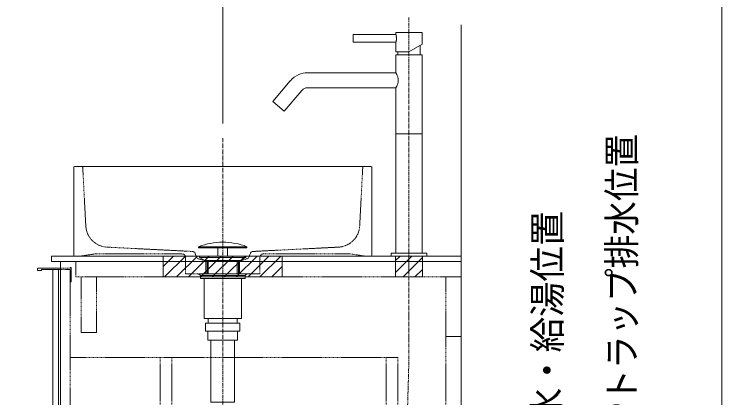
# Model space of a CAD drawing. Units: millimetres, scale not verified. Extents: x -6062 to 6062, y -3045 to 3045.
# Drawn here: x -1318 to -368, y -1570 to -1056 of the extents above; entities that cross this region are included whole.
import ezdxf
from ezdxf.enums import TextEntityAlignment as Align

# ---------------------------------------------------------------- set-up
doc = ezdxf.new("R2010")
doc.units = ezdxf.units.MM
doc.header["$LTSCALE"] = 20
doc.linetypes.add('CHAIN1', pattern=[8, 5, -1, 1, -1])
doc.linetypes.add('DASHED1', pattern=[1.8, 1.2, -0.6])
for name, color, linetype, lineweight in [('0-0_1図面枠', 7, 'Continuous', 9), ('0-2_2寸法-1', 7, 'Continuous', 9), ('0-4_2寸法-2', 7, 'Continuous', 9), ('0-5_5ボウル・キャビネット', 7, 'Continuous', 9), ('0-7_4給排水', 7, 'Continuous', 9)]:
    doc.layers.add(name, color=color, linetype=linetype, lineweight=lineweight)
doc.styles.add('ＭＳ Ｐゴシック', font='')
doc.styles.get('ＭＳ Ｐゴシック').set_extended_font_data('MS PGothic')

# ---------------------------------------------------------------- blocks, each defined once
blk = doc.blocks.new('グループ-4')
at = {"layer": '0-0_1図面枠'}
blk.add_line((28400, 41000), (28400, -48600), dxfattribs=at)
blk = doc.blocks.new('グループ-12')
at = {"layer": '0-5_5ボウル・キャビネット', "linetype": 'DASHED1'}
blk.add_lwpolyline([(19390, -33020), (19390, -33260), (19700, -33260), (19700, -30320), (19390, -30320), (19390, -32920)], dxfattribs=at)
blk = doc.blocks.new('グループ-13')
at = {"layer": '0-5_5ボウル・キャビネット'}
for p, q in [((10036, -27930), (10640, -27930)), ((10030, -27984), (10030, -27936)), ((10124, -27990), (10036, -27990)), ((10640, -33260), (10590, -33260))]:
    blk.add_line(p, q, dxfattribs=at)
at = {"layer": '0-5_5ボウル・キャビネット', "linetype": 'DASHED1'}
for p, q in [((10906, -27910), (10924, -27910)), ((10900, -28264), (10900, -32870)), ((10924, -28290), (10906, -28290)), ((19390, -30320), (10900, -30320)), ((13320, -30320), (13320, -33260)), ((13630, -30320), (13630, -33260)), ((19390, -33260), (10900, -33260))]:
    blk.add_line(p, q, dxfattribs=at)
for points in [[(10640, -27930), (10900, -27930), (10900, -27916)], [(10930, -27916), (10930, -28104), (10924, -28110), (10930, -28116), (10930, -28284)], [(10900, -28284), (10900, -27960), (10640, -27960)], [(10900, -33020), (10900, -33260), (10640, -33260)]]:
    blk.add_lwpolyline(points, dxfattribs=at)
at = {"layer": '0-5_5ボウル・キャビネット'}
blk.add_lwpolyline([(10640, -27960), (10130, -27960), (10130, -27984)], dxfattribs=at)
blk.add_lwpolyline([(10590, -34110), (10440, -34110), (10440, -27960), (10590, -27960)], close=True, dxfattribs=at)
at = {"layer": '0-5_5ボウル・キャビネット', "linetype": 'DASHED1'}
blk.add_lwpolyline([(10750, -32920), (19540, -32920), (19540, -33020), (10750, -33020)], close=True, dxfattribs=at)
at = {"layer": '0-5_5ボウル・キャビネット'}
for centre, start, end in [((10036, -27936), 90, 180), ((10036, -27984), 180, 225), ((10036, -27984), 225, 270), ((10124, -27984), 270, 0)]:
    blk.add_arc(centre, 6, start, end, dxfattribs=at)
at = {"layer": '0-5_5ボウル・キャビネット', "linetype": 'DASHED1'}
for centre, start, end in [((10906, -27916), 90, 180), ((10924, -27916), 0, 90), ((10906, -28284), 180, 270), ((10924, -28284), 270, 0)]:
    blk.add_arc(centre, 6, start, end, dxfattribs=at)
at = {"layer": '0-5_5ボウル・キャビネット'}
blk.add_blockref('グループ-12', (0, 0), dxfattribs=at)
blk = doc.blocks.new('グループ-14')
at = {"layer": '0-5_5ボウル・キャビネット'}
blk.add_line((10640, -27750), (10640, -41400), dxfattribs=at)
at = {"layer": '0-5_5ボウル・キャビネット', "linetype": 'DASHED1'}
for p, q in [((20990, -28160), (20990, -39962)), ((20990, -29760), (21400, -29760))]:
    blk.add_line(p, q, dxfattribs=at)
at = {"layer": '0-5_5ボウル・キャビネット'}
for points in [[(10400, -27600), (21400, -27600), (21400, -27750), (10400, -27750)], [(10640, -27750), (21400, -27750), (21400, -41400), (10640, -41400)]]:
    blk.add_lwpolyline(points, close=True, dxfattribs=at)
at = {"layer": '0-5_5ボウル・キャビネット', "linetype": 'DASHED1'}
blk.add_lwpolyline([(11060, -27750), (21400, -27750), (21400, -28160), (11060, -28160)], close=True, dxfattribs=at)
blk.add_lwpolyline([(11610, -28160), (11610, -29650), (11200, -29650), (11200, -28160)], dxfattribs=at)
at = {"layer": '0-5_5ボウル・キャビネット'}
blk.add_blockref('グループ-13', (0, 0), dxfattribs=at)
blk = doc.blocks.new('グループ-48')
at = {"layer": '0-5_5ボウル・キャビネット'}
for p, q in [((11000, -27580), (11000, -25220)), ((11020, -25200), (18980, -25200)), ((19000, -25220), (19000, -27580)), ((18980, -27600), (11020, -27600))]:
    blk.add_line(p, q, dxfattribs=at)
for centre, start, end in [((11020, -25220), 90, 180), ((18980, -25220), 0, 90), ((11020, -27580), 180, 270), ((18980, -27580), 270, 0)]:
    blk.add_arc(centre, 20, start, end, dxfattribs=at)
blk = doc.blocks.new('グループ-49')
at = {"layer": '0-5_5ボウル・キャビネット', "linetype": 'DASHED1'}
for p, q in [((11241, -25219), (11323.5, -26793.6)), ((18759, -25219), (18676.5, -26793.6)), ((11892.4, -27361.4), (14188.3, -27477.4)), ((18107.6, -27361.4), (15811.7, -27477.4))]:
    blk.add_line(p, q, dxfattribs=at)
for points in [[(13900, -27540), (11600, -27540), (11200, -27600)], [(14258.8, -27528.3), (14310, -27660), (14550, -27740), (14550, -28080), (14000, -28080), (14000, -27640)], [(15741.2, -27528.3), (15690, -27660), (15450, -27740), (15450, -28080), (16000, -28080), (16000, -27640)], [(16100, -27540), (18400, -27540), (18800, -27600)]]:
    blk.add_lwpolyline(points, dxfattribs=at)
for centre, radius, start, end in [((11221, -25220), 20, 3, 90), ((18779, -25220), 20, 90, 177), ((11922.7, -26762.2), 600, 183, 267.10801), ((18077.3, -26762.2), 600, 272.89199, 357), ((13900, -27640), 100, 0, 90), ((14184.2, -27557.3), 80, 21.25051, 87.10801), ((15815.8, -27557.3), 80, 92.89199, 158.74949), ((16100, -27640), 100, 90, 180)]:
    blk.add_arc(centre, radius, start, end, dxfattribs=at)
blk = doc.blocks.new('グループ-50')
at = {"layer": '0-5_5ボウル・キャビネット'}
for name in ['グループ-48', 'グループ-49']:
    blk.add_blockref(name, (0, 0), dxfattribs=at)
blk = doc.blocks.new('グループ-55')
at = {"layer": '0-7_4給排水', "linetype": 'CHAIN1'}
blk.add_line((15000, -24440), (15000, -34500), dxfattribs=at)
at = {"layer": '0-7_4給排水'}
for p, q in [((14580, -27720), (14580, -28080)), ((14610, -27720), (14610, -28080)), ((15390, -27720), (15390, -28080)), ((15420, -27720), (15420, -28080))]:
    blk.add_line(p, q, dxfattribs=at)
for points in [[(14350, -27350), (15650, -27350), (15650, -27380), (14350, -27380)], [(14870, -27380), (15130, -27380), (15130, -27600), (14870, -27600)], [(14380, -27600), (15620, -27600), (15620, -27640), (14380, -27640)], [(14518.7, -27720), (14380, -27640), (15620, -27640), (15479.8, -27720)], [(14400, -28120), (14350, -28080), (15650, -28080), (15600, -28120)], [(14400, -28120), (15600, -28120), (15600, -28200), (14400, -28200)], [(14500, -28200), (15500, -28200), (15500, -29280), (14500, -29280)], [(14540, -29400), (15460, -29400), (15460, -29620), (14540, -29620)], [(14610, -29280), (15390, -29280), (15390, -29400), (14610, -29400)], [(14600, -29620), (15400, -29620), (15400, -29860), (14600, -29860)], [(14680, -29860), (15320, -29860), (15320, -31520), (14680, -31520)]]:
    blk.add_lwpolyline(points, close=True, dxfattribs=at)
blk.add_arc((15000, -29050.4), 1820.4, 69.08018, 110.91982, dxfattribs=at)
blk = doc.blocks.new('グループ-56')
at = {"layer": '0-7_4給排水'}
blk.add_blockref('グループ-55', (0, 0), dxfattribs=at)
blk = doc.blocks.new('グループ-60')
at = {"layer": '0-7_4給排水', "linetype": 'CHAIN1'}
for p, q in [((20000, -28000), (20000, -21200)), ((19962.7, -31627.4), (19977.3, -31178.2))]:
    blk.add_line(p, q, dxfattribs=at)
at = {"layer": '0-7_4給排水'}
for p, q in [((20300, -21946.8), (20300, -22200)), ((19700, -22120), (19700, -22200)), ((20350, -24320), (19650, -24320))]:
    blk.add_line(p, q, dxfattribs=at)
for points in [[(18500, -21660), (18500, -21860), (19650, -21860), (19650, -22120), (20000, -22120), (20349.9, -21918), (20350, -21600), (19650, -21600), (19650, -21660)], [(19650, -27520), (20350, -27520), (20350, -22200), (19650, -22200), (19650, -22685.7), (17273.9, -22685.7), (17214.8, -22688.6), (17156.2, -22697.4), (17098.8, -22711.8), (17043.1, -22731.9), (16980.7, -22762.2), (16922.2, -22799.6), (16866.8, -22845), (16816, -22898), (16814.3, -22900), (16346.8, -23457.2), (16653.2, -23714.3), (17120.7, -23157.2), (17137.1, -23139.8), (17155.5, -23124.6), (17175.5, -23111.6), (17197, -23101.1), (17215.5, -23094.4), (17234.7, -23089.6), (17254.2, -23086.7), (17273.9, -23085.7), (19650, -23085.7)], [(20480, -27600), (19520, -27600), (19520, -27520), (20480, -27520)]]:
    blk.add_lwpolyline(points, close=True, dxfattribs=at)
for points in [[(19650, -21860), (19650.1, -21859.5), (19650.5, -21858.1), (19651.2, -21855.8), (19652, -21852.6), (19653.1, -21848.5), (19654.3, -21843.6), (19655.7, -21837.9), (19657.1, -21831.4), (19658.5, -21824.2), (19659.9, -21816.4), (19661.2, -21808), (19662.3, -21799.1), (19663.3, -21789.7), (19664, -21780), (19664.4, -21770.1), (19664.6, -21760), (19664.5, -21750.3), (19664, -21740.7), (19663.4, -21731.3), (19662.5, -21722.2), (19661.4, -21713.4), (19660.1, -21705.1), (19658.8, -21697.2), (19657.3, -21689.9), (19655.9, -21683.3), (19654.6, -21677.4), (19653.3, -21672.2), (19652.2, -21667.9), (19651.3, -21664.5), (19650.6, -21662), (19650.1, -21660.5), (19650, -21660)], [(19650, -23085.7), (19650.6, -23084.7), (19652.2, -23081.8), (19654.9, -23076.9), (19658.6, -23070.3), (19663, -23061.9), (19668.1, -23051.9), (19673.7, -23040.5), (19679.6, -23027.6), (19685.7, -23013.5), (19691.6, -22998.1), (19697.2, -22981.6), (19702.3, -22964.1), (19706.6, -22945.6), (19709.9, -22926.4), (19712, -22906.6), (19712.8, -22886.6), (19712.1, -22866.6), (19710.2, -22846.8), (19707, -22827.6), (19702.8, -22809.2), (19697.8, -22791.7), (19692.2, -22775.2), (19686.3, -22759.7), (19680.3, -22745.4), (19674.4, -22732.4), (19668.8, -22720.7), (19663.5, -22710.5), (19659, -22701.8), (19655.2, -22694.9), (19652.3, -22689.9), (19650.6, -22686.8), (19650, -22685.7)]]:
    blk.add_lwpolyline(points, dxfattribs=at)
at = {"layer": '0-7_4給排水', "linetype": 'CHAIN1'}
blk.add_lwpolyline([(20000, -29790.9), (20000, -29633.8), (20000, -29205.6), (20000, -27600)], dxfattribs=at)
blk.add_arc((-22477.1, -29790.9), 42477.1, 358.12835, 0, dxfattribs=at)

msp = doc.modelspace()

# ---------------------------------------------------------------- linework, layer by layer
at = {"layer": '0-2_2寸法-1'}
msp.add_line((-1037.5, -1202), (-1037.5, -920), dxfattribs=at)
at = {"layer": '0-5_5ボウル・キャビネット'}
for p, q in [((-1117.5, -1394), (-1103.5, -1380)), ((-1115.5, -1408), (-1087.5, -1380)), ((-1099.5, -1408), (-1071.5, -1380)), ((-1083.5, -1408), (-1055.5, -1380)), ((-1067.5, -1408), (-1039.5, -1380)), ((-1051.5, -1408), (-1023.5, -1380)), ((-1035.5, -1408), (-1007.5, -1380)), ((-1019.5, -1408), (-991.5, -1380)), ((-1003.5, -1408), (-975.5, -1380)), ((-987.5, -1408), (-959.5, -1380)), ((-805.5, -1386), (-799.5, -1380)), ((-805.5, -1402), (-783.5, -1380)), ((-795.5, -1408), (-769.5, -1382)), ((-971.5, -1408), (-957.5, -1394)), ((-779.5, -1408), (-769.5, -1398))]:
    msp.add_line(p, q, dxfattribs=at)
msp.add_lwpolyline([(-1317.5, -2070), (-717.5, -2070), (-717.5, -1070)], dxfattribs=at)
for points in [[(-1117.5, -1408), (-1117.5, -1380), (-957.5, -1380), (-957.5, -1408)], [(-805.5, -1408), (-805.5, -1380), (-769.5, -1380), (-769.5, -1408)]]:
    msp.add_lwpolyline(points, close=True, dxfattribs=at)
at = {"layer": '0-5_5ボウル・キャビネット', "linetype": 'DASHED1'}
for points in [[(-1117.5, -1408), (-1117.5, -1380), (-957.5, -1380), (-957.5, -1408)], [(-805.5, -1408), (-805.5, -1380), (-769.5, -1380), (-769.5, -1408)]]:
    msp.add_lwpolyline(points, dxfattribs=at)

# ---------------------------------------------------------------- block references
at = {"layer": '0-0_1図面枠', "xscale": 0.05, "yscale": 0.05}
msp.add_blockref('グループ-4', (-1787.5, 0), dxfattribs=at)
at = {"layer": '0-5_5ボウル・キャビネット', "xscale": 0.05, "yscale": 0.05}
for name in ['グループ-50', 'グループ-14']:
    msp.add_blockref(name, (-1787.5, 0), dxfattribs=at)
at = {"layer": '0-7_4給排水', "xscale": 0.05, "yscale": 0.05}
for name in ['グループ-60', 'グループ-56']:
    msp.add_blockref(name, (-1787.5, 0), dxfattribs=at)

# ---------------------------------------------------------------- texts
at = {"layer": '0-4_2寸法-2', "style": 'ＭＳ Ｐゴシック'}
for s, height, width, p in [('Pトラップ排水位置', 36.69, 0.9, (-472.48, -1605.42)), ('壁給水・給湯位置', 36.66, 0.95, (-572.38, -1699.36))]:
    msp.add_text(s, height=height, rotation=90, dxfattribs=dict(at, width=width)).set_placement(p, align=Align.BOTTOM_LEFT)

doc.saveas('drawing.dxf')
